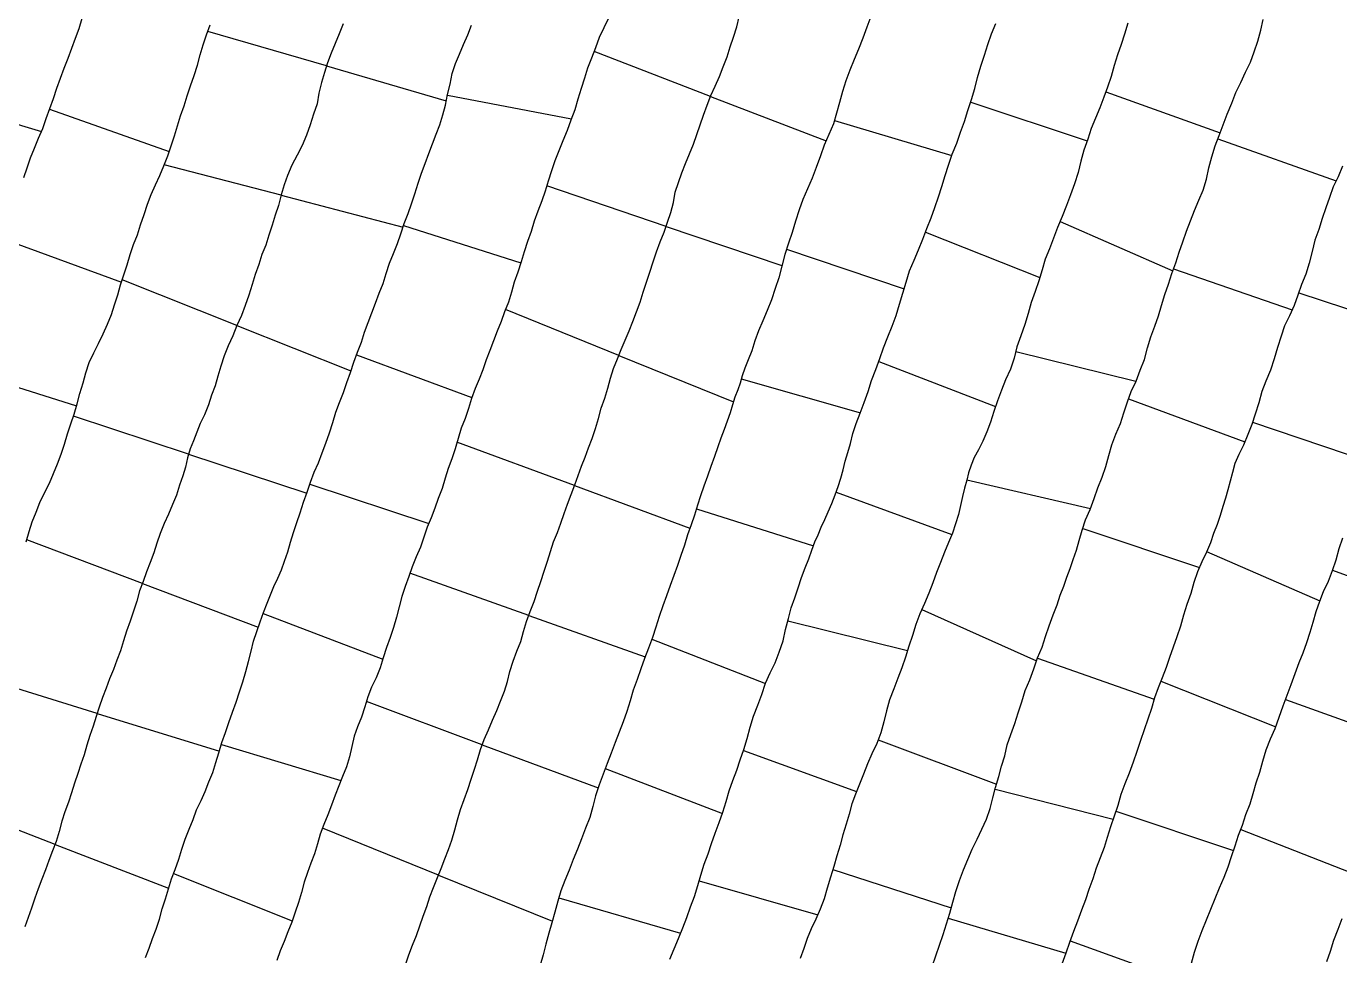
# Model space of a CAD drawing. Extents: x 703186 to 703989, y 1560402 to 1561368.
# Drawn here: x 703872.1 to 703919.84, y 1560760.21 to 1560793.98 of the extents above; entities that cross this region are included whole.
import ezdxf

# ---------------------------------------------------------------- set-up
doc = ezdxf.new("R2010")
doc.units = 0
doc.layers.add('10124_2002_REAL', color=30, linetype='Continuous')
doc.layers.add('AGROCAD PLL', color=7, linetype='Continuous')

msp = doc.modelspace()

# ---------------------------------------------------------------- linework, layer by layer
at = {"layer": '10124_2002_REAL'}
for points in [[(703874.1134, 1560794.2689), (703874.0063, 1560793.895), (703873.8807, 1560793.5354), (703873.7362, 1560793.1777), (703873.6058, 1560792.8123), (703873.4635, 1560792.4458), (703873.3281, 1560792.0828), (703873.1999, 1560791.7189), (703873.0778, 1560791.3528), (703872.9418, 1560790.9872), (703872.8126, 1560790.6196), (703872.685, 1560790.2574), (703872.5355, 1560789.9014), (703872.3819, 1560789.5382), (703872.2376, 1560789.1853), (703872.1177, 1560788.8258), (703872.0012, 1560788.4719)], [(703893.2645, 1560794.28), (703893.0893, 1560793.9216), (703892.9273, 1560793.5715), (703892.7843, 1560793.2026), (703892.6449, 1560792.8287), (703892.4999, 1560792.464), (703892.391, 1560792.0928), (703892.2638, 1560791.7227), (703892.1504, 1560791.3346), (703892.0346, 1560790.952), (703891.8985, 1560790.5763), (703891.7545, 1560790.1974), (703891.6041, 1560789.8244), (703891.4513, 1560789.4581), (703891.3142, 1560789.0903), (703891.1882, 1560788.7264), (703891.0696, 1560788.3593), (703890.9639, 1560787.9972), (703890.8353, 1560787.638), (703890.6978, 1560787.2699), (703890.5659, 1560786.8974), (703890.4456, 1560786.528), (703890.3127, 1560786.1648), (703890.1997, 1560785.7905), (703890.0892, 1560785.4191), (703889.9695, 1560785.0547), (703889.8338, 1560784.6919), (703889.7301, 1560784.3241), (703889.6274, 1560783.9562), (703889.4873, 1560783.6032), (703889.3572, 1560783.2543), (703889.2107, 1560782.9055), (703889.0815, 1560782.5552), (703888.9522, 1560782.2037), (703888.8149, 1560781.8586), (703888.6955, 1560781.4994), (703888.5547, 1560781.1636), (703888.415, 1560780.8263), (703888.2841, 1560780.4638), (703888.1725, 1560780.1), (703888.0475, 1560779.7377), (703887.9106, 1560779.3772), (703887.7947, 1560779.0071), (703887.6831, 1560778.6349), (703887.5624, 1560778.2698), (703887.4289, 1560777.918), (703887.3188, 1560777.5593), (703887.2109, 1560777.1869), (703887.0748, 1560776.831), (703886.9453, 1560776.4729), (703886.8188, 1560776.1234), (703886.6754, 1560775.7826), (703886.5461, 1560775.424), (703886.4252, 1560775.0606), (703886.2763, 1560774.7064), (703886.1276, 1560774.3468), (703885.9982, 1560773.9877), (703885.8705, 1560773.6271), (703885.7486, 1560773.2636), (703885.6514, 1560772.8867), (703885.5501, 1560772.5167), (703885.4451, 1560772.1371), (703885.3216, 1560771.772), (703885.1914, 1560771.4072), (703885.0711, 1560771.0386), (703884.9575, 1560770.6698), (703884.8139, 1560770.3114), (703884.6422, 1560769.9701), (703884.5118, 1560769.6143), (703884.4017, 1560769.2508), (703884.2852, 1560768.886), (703884.1426, 1560768.5353), (703884.0207, 1560768.1887), (703883.9375, 1560767.8096), (703883.8426, 1560767.4368), (703883.7322, 1560767.0772), (703883.5898, 1560766.7298), (703883.4549, 1560766.3899), (703883.3217, 1560766.0446), (703883.1978, 1560765.6885), (703883.0631, 1560765.3376), (703882.9086, 1560764.984), (703882.7807, 1560764.6271), (703882.6822, 1560764.2767), (703882.5711, 1560763.9202), (703882.4369, 1560763.5812), (703882.3182, 1560763.2401), (703882.2038, 1560762.883), (703882.1054, 1560762.5109), (703881.995, 1560762.1457), (703881.8774, 1560761.7923), (703881.7453, 1560761.4386), (703881.6019, 1560761.081), (703881.4668, 1560760.7325), (703881.3295, 1560760.3911), (703881.1997, 1560760.04)], [(703885.8854, 1560759.8838), (703886.0003, 1560760.2456), (703886.1346, 1560760.6008), (703886.2807, 1560760.9535), (703886.4012, 1560761.3025), (703886.5246, 1560761.6496), (703886.656, 1560762.001), (703886.7644, 1560762.3489), (703886.9029, 1560762.6942), (703887.0493, 1560763.0511), (703887.1838, 1560763.3836), (703887.3087, 1560763.7283), (703887.4447, 1560764.0732), (703887.5714, 1560764.4164), (703887.6747, 1560764.7872), (703887.7722, 1560765.1535), (703887.8786, 1560765.5295), (703888.021, 1560765.8916), (703888.1491, 1560766.2495), (703888.2683, 1560766.6286), (703888.3862, 1560766.9902), (703888.5037, 1560767.3349), (703888.6108, 1560767.7066), (703888.7474, 1560768.073), (703888.8981, 1560768.4177), (703889.0508, 1560768.7672), (703889.2051, 1560769.1199), (703889.3418, 1560769.4676), (703889.4783, 1560769.8224), (703889.5894, 1560770.1819), (703889.6812, 1560770.5434), (703889.7938, 1560770.9124), (703889.9247, 1560771.2795), (703890.0716, 1560771.6342), (703890.1716, 1560771.9968), (703890.2863, 1560772.3609), (703890.4164, 1560772.7259), (703890.5641, 1560773.089), (703890.6767, 1560773.4548), (703890.8052, 1560773.8145), (703890.919, 1560774.186), (703891.0414, 1560774.5431), (703891.1506, 1560774.9021), (703891.2679, 1560775.2495), (703891.4077, 1560775.5868), (703891.5326, 1560775.9286), (703891.6471, 1560776.279), (703891.7682, 1560776.6193), (703891.9036, 1560776.9678), (703892.0332, 1560777.3185), (703892.1538, 1560777.6603), (703892.2781, 1560778.0025), (703892.4099, 1560778.3329), (703892.5353, 1560778.6625), (703892.6691, 1560779.0019), (703892.7837, 1560779.3639), (703892.8926, 1560779.7298), (703893.0009, 1560780.1025), (703893.1248, 1560780.4713), (703893.2317, 1560780.8305), (703893.3343, 1560781.1952), (703893.4477, 1560781.5502), (703893.584, 1560781.8961), (703893.7232, 1560782.2399), (703893.8633, 1560782.5823), (703894.0161, 1560782.9134), (703894.1459, 1560783.2606), (703894.2853, 1560783.6039), (703894.4182, 1560783.9583), (703894.5242, 1560784.3241), (703894.6478, 1560784.6827), (703894.7627, 1560785.0545), (703894.8815, 1560785.4214), (703895.0106, 1560785.7867), (703895.1398, 1560786.155), (703895.285, 1560786.5076), (703895.4066, 1560786.8665), (703895.5314, 1560787.2225), (703895.6231, 1560787.5817), (703895.6892, 1560787.9506), (703895.8065, 1560788.3086), (703895.9312, 1560788.6608), (703896.0668, 1560789.0007), (703896.2049, 1560789.3478), (703896.3458, 1560789.6975), (703896.469, 1560790.0474), (703896.5922, 1560790.4031), (703896.7158, 1560790.7564), (703896.8457, 1560791.1128), (703896.9807, 1560791.4628), (703897.1373, 1560791.8053), (703897.2934, 1560792.1616), (703897.4342, 1560792.5077), (703897.5708, 1560792.8683), (703897.6825, 1560793.2365), (703897.8036, 1560793.5883), (703897.9306, 1560793.9612), (703898.0103, 1560794.3319)], [(703902.7994, 1560794.343), (703902.6571, 1560793.9493), (703902.5108, 1560793.5472), (703902.3477, 1560793.1545), (703902.1884, 1560792.7809), (703902.0394, 1560792.3937), (703901.8897, 1560792.0035), (703901.7709, 1560791.6179), (703901.665, 1560791.2135), (703901.5542, 1560790.8226), (703901.4399, 1560790.4418), (703901.277, 1560790.0455), (703901.106, 1560789.6657), (703900.969, 1560789.2734), (703900.8098, 1560788.8567), (703900.6645, 1560788.4623), (703900.4988, 1560788.0765), (703900.3278, 1560787.6906), (703900.189, 1560787.3126), (703900.0593, 1560786.908), (703899.9403, 1560786.4952), (703899.8048, 1560786.1003), (703899.666, 1560785.6883), (703899.5596, 1560785.2626), (703899.4508, 1560784.8493), (703899.3185, 1560784.4528), (703899.1857, 1560784.0437), (703899.0294, 1560783.6591), (703898.8719, 1560783.2849), (703898.7156, 1560782.9129), (703898.5857, 1560782.5505), (703898.4724, 1560782.1924), (703898.3387, 1560781.8659), (703898.2206, 1560781.5556), (703898.1202, 1560781.2789), (703898.0457, 1560781.0173), (703897.9672, 1560780.7703), (703897.858, 1560780.5117), (703897.7718, 1560780.2345), (703897.688, 1560779.9387), (703897.5816, 1560779.6375), (703897.4642, 1560779.338), (703897.3503, 1560779.0222), (703897.2343, 1560778.7069), (703897.1101, 1560778.352), (703896.9859, 1560777.9885), (703896.8555, 1560777.6356), (703896.7283, 1560777.2743), (703896.6093, 1560776.9188), (703896.4991, 1560776.5789), (703896.3862, 1560776.2203), (703896.2651, 1560775.863), (703896.1277, 1560775.505), (703896.023, 1560775.1268), (703895.8927, 1560774.7554), (703895.769, 1560774.3927), (703895.6427, 1560774.027), (703895.5096, 1560773.6653), (703895.37, 1560773.2942), (703895.2423, 1560772.9233), (703895.1073, 1560772.5444), (703894.9822, 1560772.1561), (703894.8603, 1560771.7706), (703894.713, 1560771.3925), (703894.5737, 1560771.0131), (703894.4386, 1560770.6352), (703894.3049, 1560770.2467), (703894.1628, 1560769.8632), (703894.0459, 1560769.4693), (703893.9254, 1560769.0854), (703893.7985, 1560768.7148), (703893.6527, 1560768.3389), (703893.5057, 1560767.9654), (703893.3549, 1560767.5752), (703893.214, 1560767.1931), (703893.0688, 1560766.814), (703892.9231, 1560766.4206), (703892.7916, 1560766.0269), (703892.688, 1560765.6317), (703892.5787, 1560765.2392), (703892.4275, 1560764.8532), (703892.2787, 1560764.4606), (703892.1346, 1560764.0824), (703891.9773, 1560763.7041), (703891.8294, 1560763.3237), (703891.6726, 1560762.9475), (703891.5335, 1560762.5724), (703891.4235, 1560762.1923), (703891.3147, 1560761.7988), (703891.2037, 1560761.4123), (703891.0908, 1560761.0274), (703890.9853, 1560760.6332), (703890.8835, 1560760.2463), (703890.7736, 1560759.8726)], [(703905.0305, 1560759.8261), (703905.1572, 1560760.2136), (703905.2889, 1560760.6009), (703905.4317, 1560760.9814), (703905.5481, 1560761.3708), (703905.6646, 1560761.7613), (703905.7766, 1560762.1554), (703905.8889, 1560762.5526), (703906.0188, 1560762.9477), (703906.1674, 1560763.3311), (703906.3237, 1560763.7122), (703906.4791, 1560764.0873), (703906.6579, 1560764.445), (703906.834, 1560764.8058), (703906.9971, 1560765.1807), (703907.1312, 1560765.5608), (703907.2351, 1560765.9455), (703907.3324, 1560766.3264), (703907.4456, 1560766.7203), (703907.5528, 1560767.0975), (703907.6695, 1560767.4796), (703907.7588, 1560767.8711), (703907.893, 1560768.2569), (703908.0354, 1560768.6505), (703908.1539, 1560769.0428), (703908.2815, 1560769.4426), (703908.4135, 1560769.8456), (703908.5749, 1560770.2363), (703908.7185, 1560770.6356), (703908.8594, 1560771.0373), (703909.0254, 1560771.4206), (703909.1467, 1560771.8107), (703909.2762, 1560772.2051), (703909.4203, 1560772.5958), (703909.5661, 1560772.9654), (703909.6753, 1560773.3185), (703909.8119, 1560773.6401), (703909.919, 1560773.9636), (703910.0382, 1560774.2868), (703910.1588, 1560774.6104), (703910.2712, 1560774.9459), (703910.3694, 1560775.2976), (703910.4786, 1560775.6738), (703910.6055, 1560776.0521), (703910.7657, 1560776.4288), (703910.9135, 1560776.8224), (703911.0476, 1560777.2139), (703911.2105, 1560777.5975), (703911.3414, 1560777.9866), (703911.4514, 1560778.3903), (703911.5597, 1560778.78), (703911.7093, 1560779.1679), (703911.8702, 1560779.5462), (703911.9985, 1560779.9328), (703912.1221, 1560780.3322), (703912.2627, 1560780.7126), (703912.4381, 1560781.0927), (703912.5927, 1560781.4929), (703912.7416, 1560781.8796), (703912.8567, 1560782.295), (703912.9738, 1560782.6949), (703913.1183, 1560783.0817), (703913.2548, 1560783.4653), (703913.3663, 1560783.843), (703913.4906, 1560784.2334), (703913.6185, 1560784.6185), (703913.744, 1560784.9949), (703913.8798, 1560785.389), (703914.0064, 1560785.7728), (703914.1345, 1560786.1546), (703914.2785, 1560786.5343), (703914.4145, 1560786.9091), (703914.5676, 1560787.2846), (703914.7168, 1560787.6618), (703914.8822, 1560788.0307), (703915.0041, 1560788.4229), (703915.0805, 1560788.8349), (703915.1898, 1560789.2414), (703915.3208, 1560789.6341), (703915.4578, 1560790.0186), (703915.6061, 1560790.4072), (703915.7542, 1560790.7959), (703915.9188, 1560791.1871), (703916.0673, 1560791.5721), (703916.2528, 1560791.9372), (703916.4202, 1560792.3108), (703916.5942, 1560792.684), (703916.7354, 1560793.0588), (703916.8691, 1560793.441), (703916.9802, 1560793.8378), (703917.061, 1560794.228)], [(703883.6115, 1560794.0692), (703883.4694, 1560793.7069), (703883.3298, 1560793.353), (703883.1791, 1560793.0102), (703883.0455, 1560792.6602), (703882.9413, 1560792.3022), (703882.8289, 1560791.9376), (703882.7329, 1560791.552), (703882.6658, 1560791.1674), (703882.5387, 1560790.7906), (703882.4158, 1560790.4005), (703882.2788, 1560790.0244), (703882.1206, 1560789.6557), (703881.9432, 1560789.2996), (703881.7535, 1560788.9335), (703881.5971, 1560788.5657), (703881.4717, 1560788.2212), (703881.3645, 1560787.853), (703881.2662, 1560787.4747), (703881.1472, 1560787.1164), (703881.0302, 1560786.751), (703880.9192, 1560786.3925), (703880.8045, 1560786.0354), (703880.6604, 1560785.6871), (703880.5471, 1560785.3247), (703880.4224, 1560784.9622), (703880.3097, 1560784.5964), (703880.19, 1560784.2191), (703880.0564, 1560783.841), (703879.9191, 1560783.4694), (703879.7563, 1560783.1129), (703879.6083, 1560782.741), (703879.442, 1560782.3755), (703879.2942, 1560782.0092), (703879.1688, 1560781.6382), (703879.0635, 1560781.2756), (703878.9671, 1560780.9207), (703878.8314, 1560780.5812), (703878.7234, 1560780.2292), (703878.5811, 1560779.8715), (703878.4225, 1560779.5534), (703878.3017, 1560779.2372), (703878.18, 1560778.9164), (703878.057, 1560778.6245), (703877.953, 1560778.3088), (703877.8893, 1560777.9672), (703877.7857, 1560777.6467), (703877.6678, 1560777.3042), (703877.5606, 1560776.9505), (703877.4134, 1560776.6045), (703877.2687, 1560776.257), (703877.1147, 1560775.9126), (703876.9704, 1560775.5599), (703876.8429, 1560775.2089), (703876.7301, 1560774.8504), (703876.6063, 1560774.5009), (703876.4732, 1560774.1578), (703876.3486, 1560773.809), (703876.2188, 1560773.465), (703876.1109, 1560773.0957), (703875.9925, 1560772.7342), (703875.8752, 1560772.3711), (703875.7414, 1560772.0046), (703875.6337, 1560771.6503), (703875.5184, 1560771.294), (703875.3955, 1560770.947), (703875.2714, 1560770.6111), (703875.1185, 1560770.2728), (703874.9959, 1560769.9332), (703874.8703, 1560769.5983), (703874.747, 1560769.2494), (703874.6404, 1560768.9048), (703874.5263, 1560768.5559), (703874.4073, 1560768.2138), (703874.3023, 1560767.8617), (703874.1975, 1560767.511), (703874.0836, 1560767.1726), (703873.9739, 1560766.8315), (703873.8541, 1560766.483), (703873.7437, 1560766.136), (703873.6279, 1560765.7898), (703873.501, 1560765.4445), (703873.3853, 1560765.0964), (703873.2981, 1560764.7294), (703873.1903, 1560764.3687), (703873.0559, 1560764.0216), (703872.9161, 1560763.6789), (703872.796, 1560763.3356), (703872.6573, 1560762.9894), (703872.528, 1560762.6388), (703872.4082, 1560762.3005), (703872.2936, 1560761.9424), (703872.1636, 1560761.6008), (703872.042, 1560761.2659)], [(703872.0948, 1560775.2571), (703872.1999, 1560775.6271), (703872.3141, 1560775.9825), (703872.4625, 1560776.3247), (703872.5903, 1560776.6807), (703872.7606, 1560777.0314), (703872.9361, 1560777.3824), (703873.0844, 1560777.7384), (703873.2305, 1560778.0891), (703873.3682, 1560778.4422), (703873.4932, 1560778.8028), (703873.5994, 1560779.1702), (703873.712, 1560779.534), (703873.8421, 1560779.8955), (703873.946, 1560780.2628), (703874.0449, 1560780.6433), (703874.1606, 1560781.0229), (703874.2658, 1560781.3973), (703874.3898, 1560781.7714), (703874.5493, 1560782.1209), (703874.7289, 1560782.4607), (703874.8901, 1560782.8054), (703875.0562, 1560783.159), (703875.1974, 1560783.5115), (703875.3097, 1560783.8673), (703875.4228, 1560784.2298), (703875.5266, 1560784.5945), (703875.6394, 1560784.9514), (703875.7647, 1560785.3208), (703875.8775, 1560785.6876), (703875.9967, 1560786.0487), (703876.1378, 1560786.4095), (703876.2557, 1560786.7739), (703876.3774, 1560787.1474), (703876.5052, 1560787.5172), (703876.6374, 1560787.8671), (703876.7912, 1560788.2165), (703876.9544, 1560788.5617), (703877.0956, 1560788.9156), (703877.2375, 1560789.2771), (703877.3628, 1560789.6341), (703877.4797, 1560790.0039), (703877.5891, 1560790.3719), (703877.7089, 1560790.7335), (703877.8428, 1560791.0909), (703877.9487, 1560791.4559), (703878.0656, 1560791.8253), (703878.2006, 1560792.1949), (703878.321, 1560792.5674), (703878.4165, 1560792.9436), (703878.5267, 1560793.3122), (703878.6548, 1560793.6701), (703878.7828, 1560794.0323)], [(703876.4288, 1560760.1429), (703876.5604, 1560760.4937), (703876.6824, 1560760.8363), (703876.8205, 1560761.1807), (703876.9373, 1560761.5422), (703877.0394, 1560761.9157), (703877.1637, 1560762.2777), (703877.2652, 1560762.6468), (703877.3738, 1560763.0032), (703877.5111, 1560763.3471), (703877.6393, 1560763.7172), (703877.7539, 1560764.0869), (703877.872, 1560764.4492), (703878.0228, 1560764.8056), (703878.1604, 1560765.1676), (703878.2872, 1560765.5156), (703878.4499, 1560765.8493), (703878.5967, 1560766.1809), (703878.7339, 1560766.526), (703878.8739, 1560766.8716), (703878.9886, 1560767.2336), (703879.0999, 1560767.5876), (703879.2112, 1560767.9559), (703879.338, 1560768.3227), (703879.4639, 1560768.6888), (703879.5928, 1560769.0585), (703879.7273, 1560769.4231), (703879.8536, 1560769.8001), (703879.9752, 1560770.1661), (703880.0755, 1560770.5403), (703880.1782, 1560770.9095), (703880.2699, 1560771.2752), (703880.3627, 1560771.6379), (703880.4788, 1560771.9946), (703880.594, 1560772.3459), (703880.7255, 1560772.689), (703880.8511, 1560773.0177), (703880.9785, 1560773.3231), (703881.094, 1560773.6281), (703881.241, 1560773.9346), (703881.3804, 1560774.2282), (703881.4874, 1560774.5548), (703881.6069, 1560774.8912), (703881.7017, 1560775.2352), (703881.8095, 1560775.5875), (703881.9343, 1560775.9479), (703882.0533, 1560776.3106), (703882.1751, 1560776.6933), (703882.3079, 1560777.0551), (703882.4292, 1560777.4216), (703882.5644, 1560777.7818), (703882.7185, 1560778.1273), (703882.8482, 1560778.4813), (703882.9826, 1560778.8369), (703883.1231, 1560779.2116), (703883.2388, 1560779.5898), (703883.3467, 1560779.959), (703883.4853, 1560780.3166), (703883.6263, 1560780.6797), (703883.7502, 1560781.0366), (703883.8833, 1560781.4063), (703884.0007, 1560781.7794), (703884.135, 1560782.1434), (703884.2807, 1560782.5029), (703884.3956, 1560782.8638), (703884.5254, 1560783.2201), (703884.6649, 1560783.5718), (703884.7948, 1560783.9271), (703884.9206, 1560784.2829), (703885.0742, 1560784.6353), (703885.1832, 1560785.0027), (703885.298, 1560785.3726), (703885.4416, 1560785.7299), (703885.5878, 1560786.0857), (703885.7173, 1560786.438), (703885.836, 1560786.8125), (703885.974, 1560787.1767), (703886.1054, 1560787.5367), (703886.224, 1560787.9006), (703886.3415, 1560788.2779), (703886.4621, 1560788.6429), (703886.5984, 1560788.9978), (703886.7283, 1560789.3594), (703886.8584, 1560789.7166), (703886.9967, 1560790.0599), (703887.1269, 1560790.404), (703887.2342, 1560790.7643), (703887.3357, 1560791.1196), (703887.4081, 1560791.499), (703887.5045, 1560791.8844), (703887.5835, 1560792.262), (703887.7005, 1560792.6315), (703887.8508, 1560792.9753), (703887.9881, 1560793.3215), (703888.1466, 1560793.6701), (703888.2855, 1560794.0225)], [(703895.4902, 1560760.0894), (703895.6467, 1560760.4596), (703895.8057, 1560760.8435), (703895.9596, 1560761.2255), (703896.1073, 1560761.6028), (703896.2441, 1560761.9888), (703896.3919, 1560762.3712), (703896.5107, 1560762.7596), (703896.6206, 1560763.1442), (703896.7404, 1560763.535), (703896.8841, 1560763.9112), (703897.0042, 1560764.2938), (703897.1416, 1560764.6714), (703897.2902, 1560765.057), (703897.4173, 1560765.4292), (703897.5344, 1560765.8108), (703897.6427, 1560766.2087), (703897.7865, 1560766.5805), (703897.9247, 1560766.9537), (703898.0466, 1560767.3327), (703898.1808, 1560767.7039), (703898.297, 1560768.1046), (703898.4103, 1560768.5169), (703898.5384, 1560768.9233), (703898.6923, 1560769.315), (703898.8336, 1560769.7099), (703898.9712, 1560770.111), (703899.1427, 1560770.4869), (703899.3208, 1560770.8519), (703899.4604, 1560771.2484), (703899.6055, 1560771.658), (703899.7018, 1560772.0607), (703899.8008, 1560772.4613), (703899.9029, 1560772.8589), (703900.0302, 1560773.2207), (703900.1613, 1560773.5817), (703900.2741, 1560773.9563), (703900.412, 1560774.3061), (703900.5433, 1560774.6312), (703900.656, 1560774.9509), (703900.7675, 1560775.2477), (703900.8836, 1560775.508), (703900.9917, 1560775.7838), (703901.122, 1560776.067), (703901.2499, 1560776.3423), (703901.3768, 1560776.6407), (703901.4971, 1560776.9568), (703901.609, 1560777.2622), (703901.7058, 1560777.5654), (703901.7975, 1560777.8703), (703901.8682, 1560778.1859), (703901.9567, 1560778.4987), (703902.0529, 1560778.8295), (703902.1484, 1560779.1848), (703902.2703, 1560779.5548), (703902.4163, 1560779.9313), (703902.5528, 1560780.314), (703902.6958, 1560780.7074), (703902.8216, 1560781.1141), (703902.9745, 1560781.5152), (703903.1273, 1560781.9107), (703903.2633, 1560782.3036), (703903.4185, 1560782.6949), (703903.5709, 1560783.087), (703903.7238, 1560783.4784), (703903.8424, 1560783.882), (703903.9604, 1560784.2864), (703904.0841, 1560784.6881), (703904.2033, 1560785.0923), (703904.3705, 1560785.4811), (703904.5358, 1560785.8645), (703904.6852, 1560786.2537), (703904.8369, 1560786.6362), (703904.995, 1560787.0221), (703905.1255, 1560787.4046), (703905.2586, 1560787.7832), (703905.3748, 1560788.1631), (703905.4968, 1560788.5586), (703905.6204, 1560788.9392), (703905.759, 1560789.3378), (703905.919, 1560789.7382), (703906.054, 1560790.1329), (703906.1978, 1560790.5291), (703906.3292, 1560790.9285), (703906.4591, 1560791.3211), (703906.5729, 1560791.7245), (703906.6774, 1560792.1273), (703906.7958, 1560792.5309), (703906.9277, 1560792.9286), (703907.0486, 1560793.3171), (703907.1857, 1560793.7056), (703907.3399, 1560794.0872)], [(703912.1405, 1560794.0931), (703912.0224, 1560793.7022), (703911.9034, 1560793.322), (703911.764, 1560792.9407), (703911.6486, 1560792.554), (703911.5362, 1560792.1532), (703911.3995, 1560791.7705), (703911.2677, 1560791.4042), (703911.1216, 1560791.0152), (703910.9651, 1560790.6428), (703910.8098, 1560790.2665), (703910.6804, 1560789.8771), (703910.5448, 1560789.4846), (703910.4368, 1560789.077), (703910.3369, 1560788.6647), (703910.204, 1560788.2629), (703910.0568, 1560787.8575), (703909.9113, 1560787.4704), (703909.7591, 1560787.0764), (703909.5826, 1560786.6727), (703909.4407, 1560786.2852), (703909.2946, 1560785.898), (703909.137, 1560785.5179), (703909.0213, 1560785.1397), (703908.9011, 1560784.7349), (703908.7755, 1560784.3499), (703908.6316, 1560783.9512), (703908.5149, 1560783.5424), (703908.391, 1560783.1462), (703908.2524, 1560782.7412), (703908.1105, 1560782.3389), (703908.0091, 1560781.9282), (703907.8698, 1560781.5256), (703907.6921, 1560781.1431), (703907.5469, 1560780.758), (703907.406, 1560780.374), (703907.2748, 1560779.9912), (703907.1458, 1560779.602), (703907.0189, 1560779.244), (703906.8658, 1560778.9101), (703906.7133, 1560778.5977), (703906.5591, 1560778.3134), (703906.4506, 1560778.0317), (703906.3497, 1560777.7634), (703906.2865, 1560777.4898), (703906.2052, 1560777.197), (703906.1353, 1560776.8946), (703906.0563, 1560776.569), (703905.9794, 1560776.2428), (703905.8759, 1560775.9077), (703905.7644, 1560775.5635), (703905.6207, 1560775.2294), (703905.4768, 1560774.8707), (703905.3292, 1560774.4993), (703905.1808, 1560774.1358), (703905.0508, 1560773.7598), (703904.9114, 1560773.3858), (703904.7474, 1560773.0126), (703904.5768, 1560772.6317), (703904.4341, 1560772.2455), (703904.3141, 1560771.843), (703904.1814, 1560771.4555), (703904.0617, 1560771.0617), (703903.9234, 1560770.6746), (703903.7802, 1560770.2938), (703903.6373, 1560769.9096), (703903.4739, 1560769.5158), (703903.3692, 1560769.1122), (703903.2677, 1560768.708), (703903.1563, 1560768.3119), (703903.012, 1560767.9251), (703902.8399, 1560767.5516), (703902.6744, 1560767.1794), (703902.5291, 1560766.8101), (703902.3805, 1560766.4513), (703902.2445, 1560766.0879), (703902.1063, 1560765.7288), (703902.0101, 1560765.3619), (703901.8996, 1560764.9903), (703901.7841, 1560764.6084), (703901.6817, 1560764.2305), (703901.5663, 1560763.8424), (703901.4538, 1560763.454), (703901.3269, 1560763.0617), (703901.2121, 1560762.6684), (703901.0986, 1560762.2838), (703900.9504, 1560761.9094), (703900.8035, 1560761.5467), (703900.6345, 1560761.1954), (703900.4832, 1560760.8392), (703900.3658, 1560760.4746), (703900.2289, 1560760.1103)], [(703919.9458, 1560788.8947), (703919.7803, 1560788.5132), (703919.6048, 1560788.1526), (703919.4743, 1560787.765), (703919.3343, 1560787.3817), (703919.2, 1560786.9939), (703919.0809, 1560786.5978), (703918.9329, 1560786.2126), (703918.8368, 1560785.8021), (703918.7283, 1560785.3809), (703918.6085, 1560784.9783), (703918.4521, 1560784.5987), (703918.3244, 1560784.212), (703918.1883, 1560783.8346), (703918.0167, 1560783.4632), (703917.8358, 1560783.0992), (703917.7165, 1560782.7216), (703917.5788, 1560782.3135), (703917.4638, 1560781.8963), (703917.328, 1560781.4846), (703917.1595, 1560781.0914), (703917.0162, 1560780.7099), (703916.9047, 1560780.3016), (703916.7745, 1560779.8931), (703916.6478, 1560779.5174), (703916.4986, 1560779.1514), (703916.3446, 1560778.7694), (703916.1694, 1560778.4263), (703916.0342, 1560778.0924), (703915.9406, 1560777.7684), (703915.8565, 1560777.4597), (703915.7697, 1560777.1428), (703915.6864, 1560776.8385), (703915.5931, 1560776.5329), (703915.495, 1560776.2101), (703915.3915, 1560775.8834), (703915.2591, 1560775.5527), (703915.1446, 1560775.2185), (703914.9943, 1560774.8738), (703914.8343, 1560774.5204), (703914.6694, 1560774.1606), (703914.5428, 1560773.7771), (703914.4325, 1560773.373), (703914.2894, 1560772.9772), (703914.1617, 1560772.5824), (703914.049, 1560772.1825), (703913.9194, 1560771.8006), (703913.7882, 1560771.4207), (703913.6563, 1560771.0495), (703913.528, 1560770.6812), (703913.3903, 1560770.3152), (703913.2446, 1560769.9492), (703913.1086, 1560769.5847), (703912.9972, 1560769.2015), (703912.8685, 1560768.8126), (703912.7301, 1560768.4255), (703912.6013, 1560768.0349), (703912.4676, 1560767.6363), (703912.3303, 1560767.24), (703912.1836, 1560766.8465), (703912.0289, 1560766.4553), (703911.8888, 1560766.0666), (703911.7717, 1560765.6668), (703911.6431, 1560765.2819), (703911.513, 1560764.8989), (703911.3934, 1560764.513), (703911.2787, 1560764.1499), (703911.131, 1560763.773), (703910.9886, 1560763.3989), (703910.8707, 1560763.0119), (703910.7263, 1560762.6241), (703910.5966, 1560762.2456), (703910.4532, 1560761.8635), (703910.3117, 1560761.4713), (703910.1657, 1560761.0882), (703910.0247, 1560760.6972), (703909.8903, 1560760.3079), (703909.7446, 1560759.9086)], [(703914.4491, 1560759.9416), (703914.5604, 1560760.345), (703914.6936, 1560760.7369), (703914.8433, 1560761.1299), (703914.9977, 1560761.5118), (703915.1548, 1560761.9019), (703915.3121, 1560762.2965), (703915.4783, 1560762.6821), (703915.6381, 1560763.0671), (703915.7848, 1560763.4418), (703915.9137, 1560763.8171), (703916.0418, 1560764.2043), (703916.1639, 1560764.5886), (703916.3097, 1560764.9601), (703916.4352, 1560765.3408), (703916.5852, 1560765.731), (703916.6966, 1560766.1086), (703916.8111, 1560766.4944), (703916.9344, 1560766.8784), (703917.0461, 1560767.2781), (703917.166, 1560767.6885), (703917.3281, 1560768.0949), (703917.5017, 1560768.4752), (703917.6383, 1560768.8838), (703917.7912, 1560769.2947), (703917.9307, 1560769.6847), (703918.0807, 1560770.0734), (703918.2168, 1560770.4735), (703918.3639, 1560770.8613), (703918.5194, 1560771.2172), (703918.6485, 1560771.5947), (703918.772, 1560771.9694), (703918.8829, 1560772.3342), (703918.9807, 1560772.7143), (703919.1153, 1560773.095), (703919.2538, 1560773.4503), (703919.4307, 1560773.8189), (703919.5743, 1560774.2106), (703919.7141, 1560774.5962), (703919.8237, 1560775.006), (703919.9538, 1560775.3964)], [(703919.9184, 1560761.5484), (703919.7703, 1560761.1608), (703919.6211, 1560760.7633), (703919.4912, 1560760.3723), (703919.3639, 1560759.9893)]]:
    msp.add_lwpolyline(points, dxfattribs=at)
at = {"layer": 'AGROCAD PLL', "color": 3, "true_color": 0x00ff00}
for points in [[(703883.0114, 1560792.5429), (703878.6999, 1560793.7978)], [(703883.0114, 1560792.5429), (703878.6999, 1560793.7978)], [(703896.9706, 1560791.4366), (703892.735, 1560793.0703)], [(703883.0114, 1560792.5429), (703887.3655, 1560791.2756)], [(703896.9706, 1560791.4366), (703901.1735, 1560789.8155)], [(703896.9706, 1560791.4366), (703901.1735, 1560789.8155)], [(703906.4279, 1560791.2268), (703910.6626, 1560789.8257)], [(703901.4767, 1560790.5642), (703905.7404, 1560789.2844)], [(703885.8133, 1560786.741), (703890.0793, 1560785.3889)], [(703909.6787, 1560786.8924), (703913.78, 1560785.0993)], [(703871.2985, 1560786.2519), (703875.5556, 1560784.6863)], [(703904.7854, 1560786.5064), (703908.9381, 1560784.8594)], [(703899.7318, 1560785.8837), (703904.0086, 1560784.4428)], [(703879.7556, 1560783.1112), (703875.5827, 1560784.7719)], [(703879.7556, 1560783.1112), (703875.5827, 1560784.7719)], [(703918.3538, 1560784.3009), (703922.5918, 1560782.9014)], [(703879.7556, 1560783.1112), (703883.9007, 1560781.4617)], [(703884.0996, 1560782.0475), (703888.2968, 1560780.499)], [(703893.635, 1560782.0221), (703897.8029, 1560780.3345)], [(703893.635, 1560782.0221), (703897.8029, 1560780.3345)], [(703908.0672, 1560782.1635), (703912.4346, 1560781.0852)], [(703908.0672, 1560782.1635), (703912.4351, 1560781.085)], [(703869.6543, 1560781.5327), (703873.9259, 1560780.1917)], [(703898.0887, 1560781.1681), (703902.4178, 1560779.9352)], [(703898.0887, 1560781.1681), (703902.4177, 1560779.9353)], [(703912.1657, 1560780.4501), (703916.3924, 1560778.8879)], [(703916.6757, 1560779.6), (703920.9344, 1560778.1638)], [(703877.9959, 1560778.4389), (703882.2959, 1560777.0223)], [(703892.0236, 1560777.2925), (703896.2188, 1560775.7422)], [(703892.0236, 1560777.2925), (703896.2188, 1560775.7422)], [(703901.5352, 1560777.0608), (703905.745, 1560775.5184)], [(703896.4567, 1560776.4443), (703900.7135, 1560775.1041)], [(703910.5011, 1560775.7409), (703914.7417, 1560774.3184)], [(703876.3212, 1560773.7363), (703872.1138, 1560775.3239)], [(703876.3212, 1560773.7363), (703872.1138, 1560775.3239)], [(703915.0048, 1560774.8978), (703919.1185, 1560773.1041)], [(703915.0048, 1560774.8978), (703919.1188, 1560773.104)], [(703876.3212, 1560773.7363), (703880.5293, 1560772.1485)], [(703890.3639, 1560772.5786), (703894.5948, 1560771.0705)], [(703890.3639, 1560772.5786), (703894.5948, 1560771.0705)], [(703899.782, 1560772.3854), (703904.1369, 1560771.3092)], [(703908.8548, 1560771.0243), (703913.0948, 1560769.5371)], [(703913.3401, 1560770.189), (703917.5185, 1560768.5256)], [(703888.6754, 1560767.88), (703884.4623, 1560769.4507)], [(703879.191, 1560767.889), (703883.5295, 1560766.5779)], [(703888.6754, 1560767.88), (703892.8862, 1560766.3101)], [(703888.6754, 1560767.88), (703892.8862, 1560766.3101)], [(703911.7047, 1560765.4662), (703915.986, 1560764.0357)], [(703901.4177, 1560763.3425), (703905.7186, 1560761.9512)], [(703887.0867, 1560763.1435), (703891.2206, 1560761.4712)], [(703887.0867, 1560763.1435), (703891.2206, 1560761.4712)], [(703896.5601, 1560762.9324), (703900.8664, 1560761.7019)], [(703905.6117, 1560761.584), (703909.8902, 1560760.3076)], [(703905.6117, 1560761.584), (703909.8902, 1560760.3076)], [(703910.0443, 1560760.7516), (703914.2397, 1560759.2387)]]:
    msp.add_lwpolyline(points, dxfattribs=at)
at = {"layer": 'AGROCAD PLL', "color": 1, "true_color": 0xff0000}
for points in [[(703868.2854, 1560791.4737), (703872.646, 1560790.1645)], [(703887.4035, 1560791.4751), (703891.9124, 1560790.6147)], [(703872.9361, 1560790.9709), (703877.2944, 1560789.4391)], [(703915.4133, 1560789.8938), (703919.7076, 1560788.3637)], [(703895.3545, 1560786.7128), (703891.0179, 1560788.1821)], [(703881.3615, 1560787.8415), (703885.7969, 1560786.689)], [(703913.804, 1560785.1691), (703918.1181, 1560783.6826)], [(703903.0879, 1560781.8088), (703907.3353, 1560780.1678)], [(703892.0236, 1560777.2925), (703887.7537, 1560778.8705)], [(703906.2894, 1560777.5024), (703910.7794, 1560776.4652)], [(703882.4044, 1560777.3468), (703886.731, 1560775.9148)], [(703890.3639, 1560772.5786), (703886.0451, 1560774.1179)], [(703904.6481, 1560772.7908), (703908.8192, 1560770.9226)], [(703880.7102, 1560772.649), (703885.0543, 1560770.9841)], [(703917.8729, 1560769.5231), (703922.1571, 1560767.9907)], [(703874.6755, 1560769.0181), (703879.117, 1560767.6441)], [(703903.0607, 1560768.0557), (703907.3676, 1560766.449)], [(703893.1448, 1560767.0125), (703897.4012, 1560765.3822)], [(703873.148, 1560764.2594), (703868.8694, 1560765.9161)], [(703873.148, 1560764.2594), (703868.8694, 1560765.9161)], [(703887.0867, 1560763.1435), (703882.8615, 1560764.8526)], [(703916.247, 1560764.8003), (703920.4874, 1560763.1361)], [(703877.4549, 1560763.2062), (703881.7631, 1560761.4862)], [(703891.4578, 1560762.3108), (703895.8811, 1560761.0307)]]:
    msp.add_lwpolyline(points, dxfattribs=at)
at = {"layer": 'AGROCAD PLL', "color": 5, "true_color": 0x0000ff}
for points in [[(703911.339, 1560791.6025), (703915.492, 1560790.1082)], [(703881.3615, 1560787.8415), (703877.1078, 1560788.9468)], [(703881.3615, 1560787.8415), (703877.1078, 1560788.9468)], [(703895.3545, 1560786.7128), (703899.5655, 1560785.2861)], [(703895.3545, 1560786.7128), (703899.5655, 1560785.2861)], [(703893.635, 1560782.0221), (703889.5209, 1560783.6878)], [(703877.9959, 1560778.4389), (703873.8137, 1560779.8166)], [(703877.9959, 1560778.4389), (703873.8137, 1560779.8166)], [(703919.5769, 1560774.2177), (703923.7257, 1560772.7135)], [(703894.8386, 1560771.715), (703898.9694, 1560770.1057)], [(703894.8386, 1560771.715), (703898.9689, 1560770.1059)], [(703874.6755, 1560769.0181), (703870.4969, 1560770.3107)], [(703874.6755, 1560769.0181), (703870.4969, 1560770.3107)], [(703898.1665, 1560767.6643), (703902.2782, 1560766.1779)], [(703907.3182, 1560766.2708), (703911.6069, 1560765.1753)], [(703873.148, 1560764.2594), (703877.2702, 1560762.6632)]]:
    msp.add_lwpolyline(points, dxfattribs=at)

doc.saveas('drawing.dxf')
